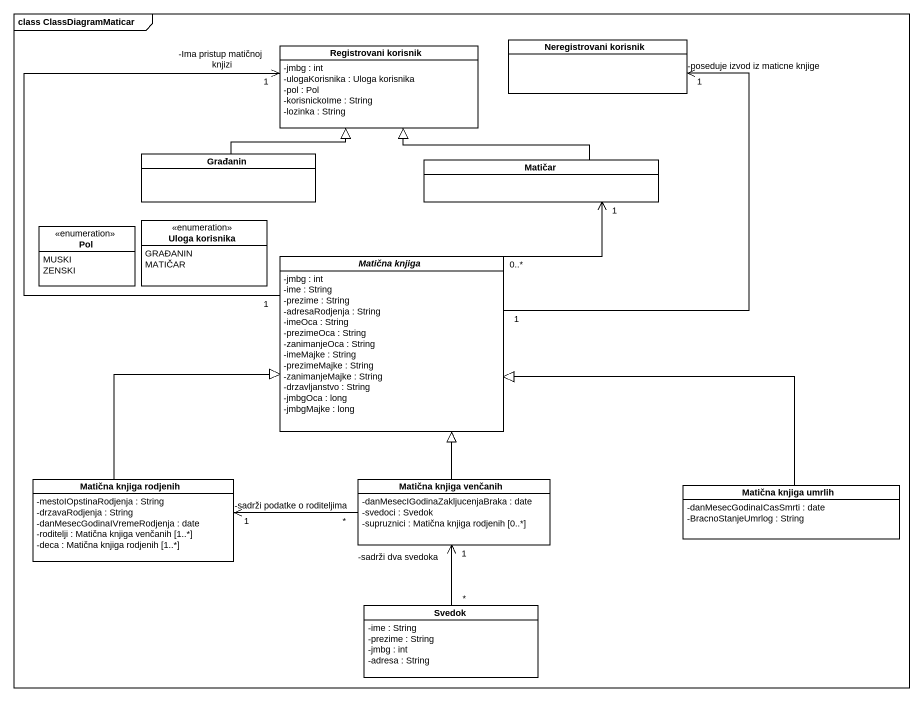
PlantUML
@startuml
mainframe class ClassDiagramMaticar
hide circle
hide empty members
skinparam classAttributeIconSize 0
class "Registrovani korisnik" as Registrovani_korisnik {
  -jmbg : int
  -ulogaKorisnika : Uloga korisnika
  -pol : Pol
  -korisnickoIme : String
  -lozinka : String
}
class "Neregistrovani korisnik" as Neregistrovani_korisnik
class Građanin
class Matičar
enum Pol {
  MUSKI
  ZENSKI
}
enum "Uloga korisnika" as Uloga_korisnika {
  GRAĐANIN
  MATIČAR
}
abstract class "Matična knjiga" as Matična_knjiga {
  -jmbg : int
  -ime : String
  -prezime : String
  -adresaRodjenja : String
  -imeOca : String
  -prezimeOca : String
  -zanimanjeOca : String
  -imeMajke : String
  -prezimeMajke : String
  -zanimanjeMajke : String
  -drzavljanstvo : String
  -jmbgOca : long
  -jmbgMajke : long
}
class "Matična knjiga rodjenih" as Matična_knjiga_rodjenih {
  -mestoIOpstinaRodjenja : String
  -drzavaRodjenja : String
  -danMesecGodinaIVremeRodjenja : date
  -roditelji : Matična knjiga venčanih [1..*]
  -deca : Matična knjiga rodjenih [1..*]
}
class "Matična knjiga venčanih" as Matična_knjiga_venčanih {
  -danMesecIGodinaZakljucenjaBraka : date
  -svedoci : Svedok
  -supruznici : Matična knjiga rodjenih [0..*]
}
class "Matična knjiga umrlih" as Matična_knjiga_umrlih {
  -danMesecGodinaICasSmrti : date
  -BracnoStanjeUmrlog : String
}
class Svedok {
  -ime : String
  -prezime : String
  -jmbg : int
  -adresa : String
}
Građanin -up-|> Registrovani_korisnik
Matičar -left-|> Registrovani_korisnik
Matična_knjiga "1" -up-> "1\n-Ima pristup matičnoj knjizi" Registrovani_korisnik
Matična_knjiga "1" -up-> "1\n-poseduje izvod iz maticne knjige" Neregistrovani_korisnik
Matična_knjiga "0..*" -up-> "1" Matičar
Matična_knjiga_rodjenih -up-|> Matična_knjiga
Matična_knjiga_venčanih -up-|> Matična_knjiga
Matična_knjiga_venčanih "*" -left-> "-sadrži podatke o roditeljima\n1" Matična_knjiga_rodjenih
Matična_knjiga_umrlih -left-|> Matična_knjiga
Svedok "*" -up-> "1\n-sadrži dva svedoka" Matična_knjiga_venčanih
@enduml
